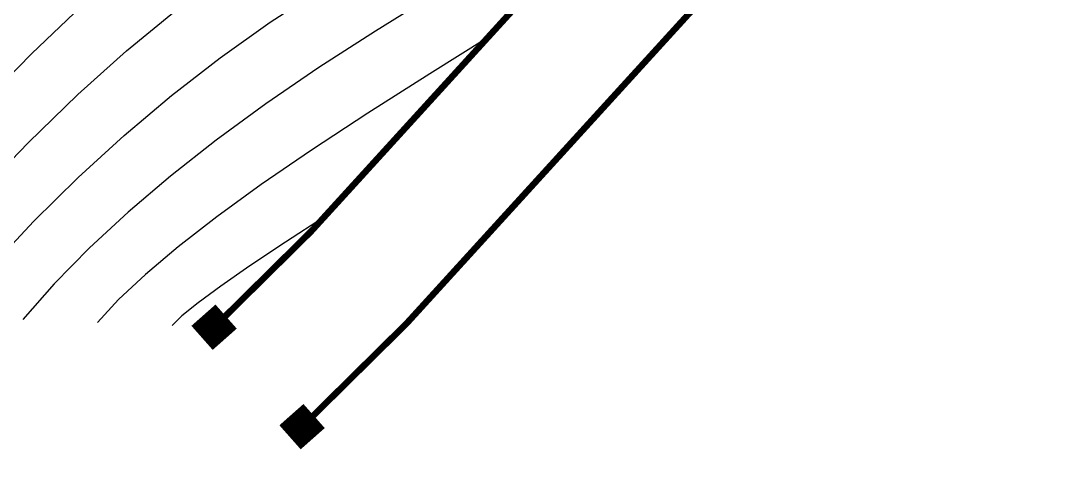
# Model space of a CAD drawing. Extents: x 351134 to 737836, y 2693212 to 3319468.
# Drawn here: x 624113 to 656198, y 2743932 to 2757654 of the extents above; entities that cross this region are included whole.
import ezdxf

# ---------------------------------------------------------------- set-up
doc = ezdxf.new("R2010")
doc.units = 0
doc.layers.get('0').update_dxf_attribs({"linetype": 'CONTINUOUS'})
for name, color, linetype in [('DGX', 8, 'CONTINUOUS'), ('DLSS', 4, 'CONTINUOUS'), ('JMD', 6, 'CONTINUOUS')]:
    doc.layers.add(name, color=color, linetype=linetype)

# ---------------------------------------------------------------- blocks, each defined once
blk = doc.blocks.new('gc002')
at = {"const_width": 1}
blk.add_lwpolyline([(-0.5, 0), (0.5, 0)], dxfattribs=at)

msp = doc.modelspace()

# ---------------------------------------------------------------- linework, layer by layer
at = {"layer": 'DGX', "color": 8, "linetype": 'Continuous'}
for points in [[(623164, 2749955), (624512, 2751397), (625902, 2752773), (627334, 2754082), (628807, 2755324), (630323, 2756499), (631880, 2757607), (633479, 2758648)], [(636884, 2758409), (635164, 2757321), (633399, 2756190), (631746, 2755061), (630205, 2753936), (628776, 2752813), (627460, 2751693), (626255, 2750576), (625162, 2749462), (624182, 2748351)], [(622788, 2754933), (624449, 2756619), (626012, 2758100)], [(622770, 2752218), (624345, 2753853), (625892, 2755351), (627410, 2756712), (628899, 2757936)], [(638652, 2757124), (636849, 2755995), (634918, 2754773), (633169, 2753624), (631603, 2752548), (630219, 2751544), (629017, 2750613), (627997, 2749755), (627160, 2748969), (626505, 2748256)], [(633571, 2751549), (632358, 2750760), (631250, 2750020), (630343, 2749389), (629637, 2748870), (629133, 2748460), (628829, 2748162)]]:
    msp.add_lwpolyline(points, dxfattribs=at)
at = {"layer": 'DLSS', "linetype": 'Continuous', "const_width": 200, "flags": 128}
msp.add_lwpolyline([(629974, 2747949), (633150, 2751087), (643700, 2762664), (650725, 2776561), (656098, 2784390)], dxfattribs=at)
at = {"layer": 'DLSS', "linetype": 'Continuous', "const_width": 200, "elevation": 355302, "flags": 128}
msp.add_lwpolyline([(632874, 2745013), (636128, 2748227), (647130, 2760300), (648089, 2762197)], dxfattribs=at)

# ---------------------------------------------------------------- block references
at = {"layer": 'JMD', "linetype": 'Continuous', "xscale": 999.9999998049287, "yscale": 1000, "zscale": 1000}
for p, rotation in [((630135, 2748109, 355438), 311.4988641221227), ((630135, 2748109, 355438), 311.4988641221227), ((632874, 2745013, 355302), 131.4988641221227), ((632874, 2745013, 355302), 131.4988641221227)]:
    msp.add_blockref('gc002', p, dxfattribs=dict(at, rotation=rotation))

doc.saveas('drawing.dxf')
